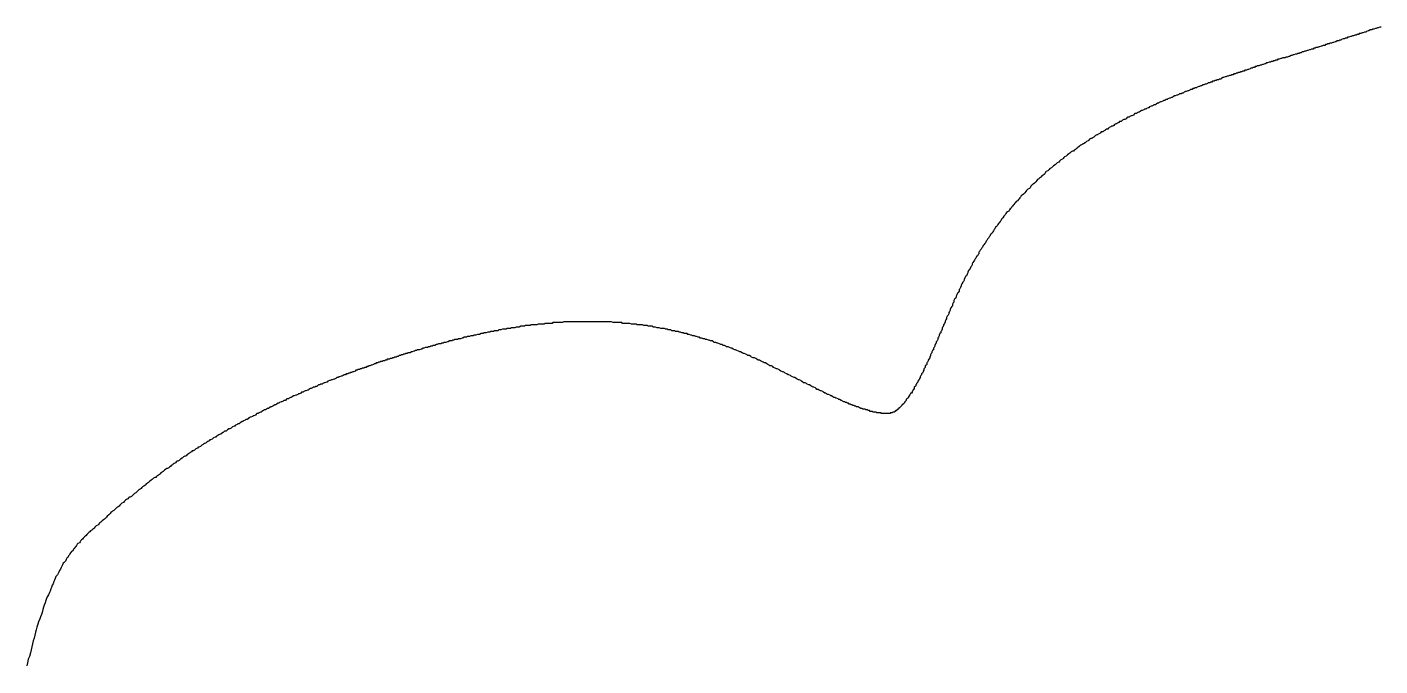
# Model space of a CAD drawing. Header units: millimetres. Extents: x 111 to 2999, y 81 to 1941.
# Drawn here: x 1029.74 to 1048.19, y 471.83 to 480.54 of the extents above; entities that cross this region are included whole.
import ezdxf

# ---------------------------------------------------------------- set-up
doc = ezdxf.new("R2010")
doc.units = ezdxf.units.MM

msp = doc.modelspace()

# ---------------------------------------------------------------- linework, layer by layer
msp.add_polyline3d([(1048.21, 480.543, 0), (1048.19, 480.543, 0), (1048.17, 480.533, 0), (1048.16, 480.533, 0), (1048.14, 480.523, 0), (1048.13, 480.523, 0), (1048.11, 480.513, 0), (1048.09, 480.513, 0), (1048.08, 480.503, 0), (1048.06, 480.503, 0), (1048.04, 480.493, 0), (1048.03, 480.493, 0), (1048.01, 480.483, 0), (1048, 480.473, 0), (1047.98, 480.473, 0), (1047.96, 480.463, 0), (1047.95, 480.463, 0), (1047.93, 480.453, 0), (1047.91, 480.453, 0), (1047.9, 480.443, 0), (1047.88, 480.443, 0), (1047.87, 480.433, 0), (1047.85, 480.433, 0), (1047.83, 480.423, 0), (1047.82, 480.423, 0), (1047.8, 480.413, 0), (1047.79, 480.413, 0), (1047.77, 480.403, 0), (1047.75, 480.403, 0), (1047.74, 480.393, 0), (1047.72, 480.393, 0), (1047.71, 480.383, 0), (1047.69, 480.383, 0), (1047.67, 480.373, 0), (1047.66, 480.363, 0), (1047.64, 480.363, 0), (1047.63, 480.353, 0), (1047.61, 480.353, 0), (1047.59, 480.343, 0), (1047.58, 480.343, 0), (1047.56, 480.333, 0), (1047.55, 480.333, 0), (1047.53, 480.323, 0), (1047.51, 480.323, 0), (1047.5, 480.313, 0), (1047.48, 480.313, 0), (1047.47, 480.303, 0), (1047.45, 480.303, 0), (1047.44, 480.293, 0), (1047.42, 480.293, 0), (1047.4, 480.283, 0), (1047.39, 480.283, 0), (1047.37, 480.273, 0), (1047.36, 480.273, 0), (1047.34, 480.263, 0), (1047.32, 480.263, 0), (1047.31, 480.253, 0), (1047.29, 480.253, 0), (1047.28, 480.243, 0), (1047.26, 480.243, 0), (1047.24, 480.233, 0), (1047.23, 480.233, 0), (1047.21, 480.223, 0), (1047.2, 480.223, 0), (1047.18, 480.213, 0), (1047.17, 480.213, 0), (1047.15, 480.203, 0), (1047.13, 480.203, 0), (1047.12, 480.193, 0), (1047.1, 480.193, 0), (1047.09, 480.183, 0), (1047.07, 480.183, 0), (1047.06, 480.173, 0), (1047.04, 480.173, 0), (1047.02, 480.163, 0), (1047.01, 480.163, 0), (1046.99, 480.153, 0), (1046.98, 480.153, 0), (1046.96, 480.143, 0), (1046.95, 480.143, 0), (1046.93, 480.133, 0), (1046.91, 480.133, 0), (1046.9, 480.123, 0), (1046.88, 480.123, 0), (1046.87, 480.123, 0), (1046.85, 480.113, 0), (1046.84, 480.113, 0), (1046.82, 480.103, 0), (1046.8, 480.103, 0), (1046.79, 480.093, 0), (1046.77, 480.093, 0), (1046.76, 480.083, 0), (1046.74, 480.083, 0), (1046.73, 480.073, 0), (1046.71, 480.073, 0), (1046.7, 480.063, 0), (1046.68, 480.063, 0), (1046.66, 480.053, 0), (1046.65, 480.053, 0), (1046.63, 480.043, 0), (1046.62, 480.043, 0), (1046.6, 480.033, 0), (1046.59, 480.033, 0), (1046.57, 480.023, 0), (1046.56, 480.023, 0), (1046.54, 480.013, 0), (1046.52, 480.013, 0), (1046.51, 480.003, 0), (1046.49, 480.003, 0), (1046.48, 479.993, 0), (1046.46, 479.993, 0), (1046.45, 479.983, 0), (1046.43, 479.983, 0), (1046.42, 479.973, 0), (1046.4, 479.963, 0), (1046.39, 479.963, 0), (1046.37, 479.953, 0), (1046.35, 479.953, 0), (1046.34, 479.943, 0), (1046.32, 479.943, 0), (1046.31, 479.933, 0), (1046.29, 479.933, 0), (1046.28, 479.923, 0), (1046.26, 479.923, 0), (1046.25, 479.913, 0), (1046.23, 479.913, 0), (1046.22, 479.903, 0), (1046.2, 479.903, 0), (1046.19, 479.893, 0), (1046.17, 479.893, 0), (1046.16, 479.883, 0), (1046.14, 479.883, 0), (1046.12, 479.873, 0), (1046.11, 479.873, 0), (1046.09, 479.863, 0), (1046.08, 479.863, 0), (1046.06, 479.853, 0), (1046.05, 479.853, 0), (1046.03, 479.843, 0), (1046.02, 479.833, 0), (1046, 479.833, 0), (1045.99, 479.823, 0), (1045.97, 479.823, 0), (1045.96, 479.813, 0), (1045.94, 479.813, 0), (1045.93, 479.803, 0), (1045.91, 479.803, 0), (1045.9, 479.793, 0), (1045.88, 479.793, 0), (1045.87, 479.783, 0), (1045.85, 479.783, 0), (1045.84, 479.773, 0), (1045.82, 479.763, 0), (1045.81, 479.763, 0), (1045.79, 479.753, 0), (1045.78, 479.753, 0), (1045.76, 479.743, 0), (1045.75, 479.743, 0), (1045.73, 479.733, 0), (1045.72, 479.733, 0), (1045.7, 479.723, 0), (1045.69, 479.713, 0), (1045.67, 479.713, 0), (1045.66, 479.703, 0), (1045.64, 479.703, 0), (1045.63, 479.693, 0), (1045.61, 479.693, 0), (1045.6, 479.683, 0), (1045.58, 479.673, 0), (1045.57, 479.673, 0), (1045.55, 479.663, 0), (1045.54, 479.663, 0), (1045.52, 479.653, 0), (1045.51, 479.643, 0), (1045.49, 479.643, 0), (1045.48, 479.633, 0), (1045.46, 479.633, 0), (1045.45, 479.623, 0), (1045.43, 479.613, 0), (1045.42, 479.613, 0), (1045.4, 479.603, 0), (1045.39, 479.603, 0), (1045.37, 479.593, 0), (1045.36, 479.583, 0), (1045.35, 479.583, 0), (1045.33, 479.573, 0), (1045.32, 479.573, 0), (1045.3, 479.563, 0), (1045.29, 479.553, 0), (1045.27, 479.553, 0), (1045.26, 479.543, 0), (1045.24, 479.543, 0), (1045.23, 479.533, 0), (1045.21, 479.523, 0), (1045.2, 479.523, 0), (1045.18, 479.513, 0), (1045.17, 479.503, 0), (1045.16, 479.503, 0), (1045.14, 479.493, 0), (1045.13, 479.483, 0), (1045.11, 479.483, 0), (1045.1, 479.473, 0), (1045.08, 479.463, 0), (1045.07, 479.463, 0), (1045.05, 479.453, 0), (1045.04, 479.443, 0), (1045.03, 479.443, 0), (1045.01, 479.433, 0), (1045, 479.423, 0), (1044.98, 479.423, 0), (1044.97, 479.413, 0), (1044.95, 479.403, 0), (1044.94, 479.403, 0), (1044.92, 479.393, 0), (1044.91, 479.383, 0), (1044.9, 479.383, 0), (1044.88, 479.373, 0), (1044.87, 479.363, 0), (1044.85, 479.363, 0), (1044.84, 479.353, 0), (1044.83, 479.343, 0), (1044.81, 479.333, 0), (1044.8, 479.333, 0), (1044.78, 479.323, 0), (1044.77, 479.313, 0), (1044.75, 479.313, 0), (1044.74, 479.303, 0), (1044.73, 479.293, 0), (1044.71, 479.283, 0), (1044.7, 479.283, 0), (1044.68, 479.273, 0), (1044.67, 479.263, 0), (1044.66, 479.253, 0), (1044.64, 479.253, 0), (1044.63, 479.243, 0), (1044.61, 479.233, 0), (1044.6, 479.223, 0), (1044.59, 479.223, 0), (1044.57, 479.213, 0), (1044.56, 479.203, 0), (1044.55, 479.193, 0), (1044.53, 479.193, 0), (1044.52, 479.183, 0), (1044.5, 479.173, 0), (1044.49, 479.163, 0), (1044.48, 479.153, 0), (1044.46, 479.153, 0), (1044.45, 479.143, 0), (1044.44, 479.133, 0), (1044.42, 479.123, 0), (1044.41, 479.113, 0), (1044.39, 479.113, 0), (1044.38, 479.103, 0), (1044.37, 479.093, 0), (1044.35, 479.083, 0), (1044.34, 479.073, 0), (1044.33, 479.073, 0), (1044.31, 479.063, 0), (1044.3, 479.053, 0), (1044.29, 479.043, 0), (1044.27, 479.033, 0), (1044.26, 479.023, 0), (1044.25, 479.023, 0), (1044.23, 479.013, 0), (1044.22, 479.003, 0), (1044.21, 478.993, 0), (1044.19, 478.983, 0), (1044.18, 478.973, 0), (1044.17, 478.963, 0), (1044.15, 478.953, 0), (1044.14, 478.953, 0), (1044.13, 478.943, 0), (1044.11, 478.933, 0), (1044.1, 478.923, 0), (1044.09, 478.913, 0), (1044.07, 478.903, 0), (1044.06, 478.893, 0), (1044.05, 478.883, 0), (1044.04, 478.873, 0), (1044.02, 478.863, 0), (1044.01, 478.853, 0), (1044, 478.853, 0), (1043.98, 478.843, 0), (1043.97, 478.833, 0), (1043.96, 478.823, 0), (1043.95, 478.813, 0), (1043.93, 478.803, 0), (1043.92, 478.793, 0), (1043.91, 478.783, 0), (1043.89, 478.773, 0), (1043.88, 478.763, 0), (1043.87, 478.753, 0), (1043.86, 478.743, 0), (1043.84, 478.733, 0), (1043.83, 478.723, 0), (1043.82, 478.713, 0), (1043.81, 478.703, 0), (1043.79, 478.693, 0), (1043.78, 478.683, 0), (1043.77, 478.673, 0), (1043.76, 478.663, 0), (1043.74, 478.653, 0), (1043.73, 478.643, 0), (1043.72, 478.633, 0), (1043.71, 478.623, 0), (1043.69, 478.613, 0), (1043.68, 478.603, 0), (1043.67, 478.593, 0), (1043.66, 478.583, 0), (1043.64, 478.573, 0), (1043.63, 478.563, 0), (1043.62, 478.543, 0), (1043.61, 478.533, 0), (1043.6, 478.523, 0), (1043.58, 478.513, 0), (1043.57, 478.503, 0), (1043.56, 478.493, 0), (1043.55, 478.483, 0), (1043.54, 478.473, 0), (1043.52, 478.463, 0), (1043.51, 478.453, 0), (1043.5, 478.433, 0), (1043.49, 478.423, 0), (1043.48, 478.413, 0), (1043.46, 478.403, 0), (1043.45, 478.393, 0), (1043.44, 478.383, 0), (1043.43, 478.373, 0), (1043.42, 478.353, 0), (1043.41, 478.343, 0), (1043.39, 478.333, 0), (1043.38, 478.323, 0), (1043.37, 478.313, 0), (1043.36, 478.303, 0), (1043.35, 478.283, 0), (1043.34, 478.273, 0), (1043.33, 478.263, 0), (1043.31, 478.253, 0), (1043.3, 478.243, 0), (1043.29, 478.223, 0), (1043.28, 478.213, 0), (1043.27, 478.203, 0), (1043.26, 478.193, 0), (1043.25, 478.173, 0), (1043.23, 478.163, 0), (1043.22, 478.153, 0), (1043.21, 478.143, 0), (1043.2, 478.123, 0), (1043.19, 478.113, 0), (1043.18, 478.103, 0), (1043.17, 478.093, 0), (1043.16, 478.073, 0), (1043.15, 478.063, 0), (1043.14, 478.053, 0), (1043.13, 478.033, 0), (1043.11, 478.023, 0), (1043.1, 478.013, 0), (1043.09, 478.003, 0), (1043.08, 477.983, 0), (1043.07, 477.973, 0), (1043.06, 477.963, 0), (1043.05, 477.943, 0), (1043.04, 477.933, 0), (1043.03, 477.923, 0), (1043.02, 477.903, 0), (1043.01, 477.893, 0), (1043, 477.873, 0), (1042.99, 477.863, 0), (1042.98, 477.853, 0), (1042.97, 477.833, 0), (1042.96, 477.823, 0), (1042.95, 477.813, 0), (1042.94, 477.793, 0), (1042.93, 477.783, 0), (1042.92, 477.763, 0), (1042.91, 477.753, 0), (1042.9, 477.733, 0), (1042.89, 477.723, 0), (1042.88, 477.713, 0), (1042.87, 477.693, 0), (1042.86, 477.683, 0), (1042.85, 477.663, 0), (1042.84, 477.653, 0), (1042.83, 477.633, 0), (1042.82, 477.623, 0), (1042.81, 477.603, 0), (1042.8, 477.593, 0), (1042.79, 477.573, 0), (1042.78, 477.563, 0), (1042.77, 477.543, 0), (1042.76, 477.533, 0), (1042.75, 477.513, 0), (1042.74, 477.503, 0), (1042.73, 477.483, 0), (1042.72, 477.473, 0), (1042.72, 477.453, 0), (1042.71, 477.443, 0), (1042.7, 477.423, 0), (1042.69, 477.413, 0), (1042.68, 477.393, 0), (1042.67, 477.383, 0), (1042.66, 477.363, 0), (1042.65, 477.353, 0), (1042.64, 477.333, 0), (1042.63, 477.313, 0), (1042.63, 477.303, 0), (1042.62, 477.283, 0), (1042.61, 477.273, 0), (1042.6, 477.253, 0), (1042.59, 477.233, 0), (1042.58, 477.223, 0), (1042.57, 477.203, 0), (1042.57, 477.193, 0), (1042.56, 477.173, 0), (1042.55, 477.153, 0), (1042.54, 477.143, 0), (1042.53, 477.123, 0), (1042.52, 477.103, 0), (1042.52, 477.093, 0), (1042.51, 477.073, 0), (1042.5, 477.063, 0), (1042.49, 477.043, 0), (1042.48, 477.023, 0), (1042.48, 477.013, 0), (1042.47, 476.993, 0), (1042.46, 476.973, 0), (1042.45, 476.963, 0), (1042.45, 476.943, 0), (1042.44, 476.923, 0), (1042.43, 476.913, 0), (1042.42, 476.893, 0), (1042.41, 476.873, 0), (1042.41, 476.863, 0), (1042.4, 476.843, 0), (1042.39, 476.833, 0), (1042.38, 476.813, 0), (1042.38, 476.793, 0), (1042.37, 476.783, 0), (1042.36, 476.763, 0), (1042.36, 476.743, 0), (1042.35, 476.733, 0), (1042.34, 476.713, 0), (1042.33, 476.693, 0), (1042.33, 476.683, 0), (1042.32, 476.663, 0), (1042.31, 476.653, 0), (1042.31, 476.633, 0), (1042.3, 476.613, 0), (1042.29, 476.603, 0), (1042.28, 476.583, 0), (1042.28, 476.563, 0), (1042.27, 476.553, 0), (1042.26, 476.533, 0), (1042.26, 476.523, 0), (1042.25, 476.503, 0), (1042.24, 476.483, 0), (1042.24, 476.473, 0), (1042.23, 476.453, 0), (1042.22, 476.443, 0), (1042.22, 476.423, 0), (1042.21, 476.403, 0), (1042.2, 476.393, 0), (1042.2, 476.373, 0), (1042.19, 476.363, 0), (1042.18, 476.343, 0), (1042.18, 476.333, 0), (1042.17, 476.313, 0), (1042.16, 476.303, 0), (1042.16, 476.283, 0), (1042.15, 476.263, 0), (1042.14, 476.253, 0), (1042.14, 476.233, 0), (1042.13, 476.223, 0), (1042.12, 476.203, 0), (1042.12, 476.193, 0), (1042.11, 476.173, 0), (1042.1, 476.163, 0), (1042.1, 476.143, 0), (1042.09, 476.133, 0), (1042.08, 476.113, 0), (1042.08, 476.103, 0), (1042.07, 476.093, 0), (1042.06, 476.073, 0), (1042.06, 476.063, 0), (1042.05, 476.043, 0), (1042.05, 476.033, 0), (1042.04, 476.013, 0), (1042.03, 476.003, 0), (1042.03, 475.993, 0), (1042.02, 475.973, 0), (1042.01, 475.963, 0), (1042.01, 475.943, 0), (1042, 475.933, 0), (1041.99, 475.923, 0), (1041.99, 475.903, 0), (1041.98, 475.893, 0), (1041.97, 475.883, 0), (1041.97, 475.863, 0), (1041.96, 475.853, 0), (1041.96, 475.843, 0), (1041.95, 475.823, 0), (1041.94, 475.813, 0), (1041.94, 475.803, 0), (1041.93, 475.793, 0), (1041.92, 475.773, 0), (1041.92, 475.763, 0), (1041.91, 475.753, 0), (1041.91, 475.743, 0), (1041.9, 475.733, 0), (1041.89, 475.713, 0), (1041.89, 475.703, 0), (1041.88, 475.693, 0), (1041.87, 475.683, 0), (1041.87, 475.673, 0), (1041.86, 475.663, 0), (1041.86, 475.653, 0), (1041.85, 475.643, 0), (1041.84, 475.633, 0), (1041.84, 475.613, 0), (1041.83, 475.603, 0), (1041.82, 475.593, 0), (1041.82, 475.583, 0), (1041.81, 475.573, 0), (1041.81, 475.563, 0), (1041.8, 475.553, 0), (1041.79, 475.553, 0), (1041.79, 475.543, 0), (1041.78, 475.533, 0), (1041.78, 475.523, 0), (1041.77, 475.513, 0), (1041.76, 475.503, 0), (1041.76, 475.493, 0), (1041.75, 475.483, 0), (1041.75, 475.483, 0), (1041.74, 475.473, 0), (1041.73, 475.463, 0), (1041.73, 475.453, 0), (1041.72, 475.443, 0), (1041.72, 475.443, 0), (1041.71, 475.433, 0), (1041.71, 475.423, 0), (1041.7, 475.423, 0), (1041.7, 475.413, 0), (1041.69, 475.403, 0), (1041.68, 475.403, 0), (1041.68, 475.393, 0), (1041.67, 475.393, 0), (1041.67, 475.383, 0), (1041.66, 475.373, 0), (1041.66, 475.373, 0), (1041.65, 475.363, 0), (1041.65, 475.363, 0), (1041.64, 475.353, 0), (1041.64, 475.353, 0), (1041.63, 475.353, 0), (1041.63, 475.343, 0), (1041.63, 475.343, 0), (1041.62, 475.333, 0), (1041.62, 475.333, 0), (1041.61, 475.333, 0), (1041.61, 475.323, 0), (1041.6, 475.323, 0), (1041.6, 475.323, 0), (1041.6, 475.313, 0), (1041.59, 475.313, 0), (1041.59, 475.313, 0), (1041.59, 475.313, 0), (1041.58, 475.303, 0), (1041.58, 475.303, 0), (1041.58, 475.303, 0), (1041.57, 475.303, 0), (1041.57, 475.303, 0), (1041.57, 475.293, 0), (1041.56, 475.293, 0), (1041.56, 475.293, 0), (1041.56, 475.293, 0), (1041.56, 475.293, 0), (1041.55, 475.293, 0), (1041.55, 475.293, 0), (1041.55, 475.293, 0), (1041.55, 475.293, 0), (1041.54, 475.283, 0), (1041.54, 475.283, 0), (1041.54, 475.283, 0), (1041.54, 475.283, 0), (1041.53, 475.283, 0), (1041.53, 475.283, 0), (1041.53, 475.283, 0), (1041.52, 475.283, 0), (1041.52, 475.283, 0), (1041.52, 475.283, 0), (1041.51, 475.283, 0), (1041.51, 475.283, 0), (1041.51, 475.273, 0), (1041.5, 475.273, 0), (1041.5, 475.273, 0), (1041.49, 475.273, 0), (1041.49, 475.273, 0), (1041.48, 475.273, 0), (1041.48, 475.273, 0), (1041.47, 475.273, 0), (1041.47, 475.273, 0), (1041.46, 475.273, 0), (1041.46, 475.273, 0), (1041.45, 475.273, 0), (1041.45, 475.273, 0), (1041.44, 475.273, 0), (1041.43, 475.273, 0), (1041.43, 475.273, 0), (1041.42, 475.273, 0), (1041.42, 475.273, 0), (1041.41, 475.273, 0), (1041.4, 475.273, 0), (1041.39, 475.273, 0), (1041.39, 475.283, 0), (1041.38, 475.283, 0), (1041.37, 475.283, 0), (1041.36, 475.283, 0), (1041.36, 475.283, 0), (1041.35, 475.283, 0), (1041.34, 475.283, 0), (1041.33, 475.283, 0), (1041.32, 475.293, 0), (1041.31, 475.293, 0), (1041.3, 475.293, 0), (1041.3, 475.293, 0), (1041.29, 475.293, 0), (1041.28, 475.293, 0), (1041.27, 475.303, 0), (1041.26, 475.303, 0), (1041.25, 475.303, 0), (1041.24, 475.303, 0), (1041.23, 475.313, 0), (1041.22, 475.313, 0), (1041.21, 475.313, 0), (1041.2, 475.323, 0), (1041.19, 475.323, 0), (1041.18, 475.323, 0), (1041.17, 475.333, 0), (1041.15, 475.333, 0), (1041.14, 475.333, 0), (1041.13, 475.343, 0), (1041.12, 475.343, 0), (1041.11, 475.343, 0), (1041.1, 475.353, 0), (1041.09, 475.353, 0), (1041.08, 475.363, 0), (1041.06, 475.363, 0), (1041.05, 475.363, 0), (1041.04, 475.373, 0), (1041.03, 475.373, 0), (1041.02, 475.383, 0), (1041, 475.383, 0), (1040.99, 475.393, 0), (1040.98, 475.393, 0), (1040.97, 475.403, 0), (1040.95, 475.403, 0), (1040.94, 475.413, 0), (1040.93, 475.413, 0), (1040.92, 475.423, 0), (1040.9, 475.423, 0), (1040.89, 475.433, 0), (1040.88, 475.433, 0), (1040.86, 475.443, 0), (1040.85, 475.453, 0), (1040.84, 475.453, 0), (1040.82, 475.463, 0), (1040.81, 475.463, 0), (1040.8, 475.473, 0), (1040.78, 475.483, 0), (1040.77, 475.483, 0), (1040.76, 475.493, 0), (1040.74, 475.493, 0), (1040.73, 475.503, 0), (1040.71, 475.513, 0), (1040.7, 475.513, 0), (1040.69, 475.523, 0), (1040.67, 475.533, 0), (1040.66, 475.533, 0), (1040.64, 475.543, 0), (1040.63, 475.553, 0), (1040.62, 475.553, 0), (1040.6, 475.563, 0), (1040.59, 475.573, 0), (1040.57, 475.583, 0), (1040.56, 475.583, 0), (1040.54, 475.593, 0), (1040.53, 475.603, 0), (1040.51, 475.603, 0), (1040.5, 475.613, 0), (1040.49, 475.623, 0), (1040.47, 475.633, 0), (1040.46, 475.633, 0), (1040.44, 475.643, 0), (1040.43, 475.653, 0), (1040.41, 475.663, 0), (1040.4, 475.663, 0), (1040.38, 475.673, 0), (1040.37, 475.683, 0), (1040.35, 475.693, 0), (1040.33, 475.693, 0), (1040.32, 475.703, 0), (1040.3, 475.713, 0), (1040.29, 475.723, 0), (1040.27, 475.733, 0), (1040.26, 475.733, 0), (1040.24, 475.743, 0), (1040.23, 475.753, 0), (1040.21, 475.763, 0), (1040.2, 475.763, 0), (1040.18, 475.773, 0), (1040.16, 475.783, 0), (1040.15, 475.793, 0), (1040.13, 475.803, 0), (1040.12, 475.803, 0), (1040.1, 475.813, 0), (1040.08, 475.823, 0), (1040.07, 475.833, 0), (1040.05, 475.843, 0), (1040.04, 475.843, 0), (1040.02, 475.853, 0), (1040, 475.863, 0), (1039.99, 475.873, 0), (1039.97, 475.883, 0), (1039.96, 475.883, 0), (1039.94, 475.893, 0), (1039.92, 475.903, 0), (1039.91, 475.913, 0), (1039.89, 475.923, 0), (1039.87, 475.923, 0), (1039.86, 475.933, 0), (1039.84, 475.943, 0), (1039.83, 475.953, 0), (1039.81, 475.963, 0), (1039.79, 475.963, 0), (1039.78, 475.973, 0), (1039.76, 475.983, 0), (1039.74, 475.993, 0), (1039.73, 476.003, 0), (1039.71, 476.003, 0), (1039.69, 476.013, 0), (1039.68, 476.023, 0), (1039.66, 476.033, 0), (1039.64, 476.033, 0), (1039.62, 476.043, 0), (1039.61, 476.053, 0), (1039.59, 476.063, 0), (1039.57, 476.063, 0), (1039.56, 476.073, 0), (1039.54, 476.083, 0), (1039.52, 476.093, 0), (1039.51, 476.093, 0), (1039.49, 476.103, 0), (1039.47, 476.113, 0), (1039.46, 476.113, 0), (1039.44, 476.123, 0), (1039.42, 476.133, 0), (1039.4, 476.143, 0), (1039.39, 476.143, 0), (1039.37, 476.153, 0), (1039.35, 476.163, 0), (1039.34, 476.163, 0), (1039.32, 476.173, 0), (1039.3, 476.183, 0), (1039.28, 476.183, 0), (1039.27, 476.193, 0), (1039.25, 476.203, 0), (1039.23, 476.203, 0), (1039.22, 476.213, 0), (1039.2, 476.213, 0), (1039.18, 476.223, 0), (1039.16, 476.233, 0), (1039.15, 476.233, 0), (1039.13, 476.243, 0), (1039.11, 476.243, 0), (1039.1, 476.253, 0), (1039.08, 476.263, 0), (1039.06, 476.263, 0), (1039.04, 476.273, 0), (1039.03, 476.273, 0), (1039.01, 476.283, 0), (1038.99, 476.283, 0), (1038.98, 476.293, 0), (1038.96, 476.293, 0), (1038.94, 476.303, 0), (1038.92, 476.303, 0), (1038.91, 476.313, 0), (1038.89, 476.313, 0), (1038.87, 476.323, 0), (1038.86, 476.323, 0), (1038.84, 476.333, 0), (1038.82, 476.333, 0), (1038.8, 476.343, 0), (1038.79, 476.343, 0), (1038.77, 476.353, 0), (1038.75, 476.353, 0), (1038.74, 476.363, 0), (1038.72, 476.363, 0), (1038.7, 476.363, 0), (1038.69, 476.373, 0), (1038.67, 476.373, 0), (1038.65, 476.383, 0), (1038.63, 476.383, 0), (1038.62, 476.393, 0), (1038.6, 476.393, 0), (1038.58, 476.393, 0), (1038.57, 476.403, 0), (1038.55, 476.403, 0), (1038.53, 476.403, 0), (1038.52, 476.413, 0), (1038.5, 476.413, 0), (1038.48, 476.413, 0), (1038.47, 476.423, 0), (1038.45, 476.423, 0), (1038.43, 476.433, 0), (1038.41, 476.433, 0), (1038.4, 476.433, 0), (1038.38, 476.433, 0), (1038.36, 476.443, 0), (1038.35, 476.443, 0), (1038.33, 476.443, 0), (1038.31, 476.453, 0), (1038.3, 476.453, 0), (1038.28, 476.453, 0), (1038.26, 476.463, 0), (1038.25, 476.463, 0), (1038.23, 476.463, 0), (1038.21, 476.463, 0), (1038.2, 476.473, 0), (1038.18, 476.473, 0), (1038.16, 476.473, 0), (1038.15, 476.473, 0), (1038.13, 476.483, 0), (1038.11, 476.483, 0), (1038.1, 476.483, 0), (1038.08, 476.483, 0), (1038.06, 476.483, 0), (1038.05, 476.493, 0), (1038.03, 476.493, 0), (1038.01, 476.493, 0), (1038, 476.493, 0), (1037.98, 476.493, 0), (1037.96, 476.503, 0), (1037.95, 476.503, 0), (1037.93, 476.503, 0), (1037.91, 476.503, 0), (1037.9, 476.503, 0), (1037.88, 476.503, 0), (1037.86, 476.503, 0), (1037.85, 476.513, 0), (1037.83, 476.513, 0), (1037.81, 476.513, 0), (1037.8, 476.513, 0), (1037.78, 476.513, 0), (1037.76, 476.513, 0), (1037.75, 476.513, 0), (1037.73, 476.513, 0), (1037.71, 476.523, 0), (1037.7, 476.523, 0), (1037.68, 476.523, 0), (1037.66, 476.523, 0), (1037.65, 476.523, 0), (1037.63, 476.523, 0), (1037.61, 476.523, 0), (1037.6, 476.523, 0), (1037.58, 476.523, 0), (1037.56, 476.523, 0), (1037.55, 476.523, 0), (1037.53, 476.523, 0), (1037.52, 476.523, 0), (1037.5, 476.523, 0), (1037.48, 476.523, 0), (1037.47, 476.523, 0), (1037.45, 476.523, 0), (1037.43, 476.523, 0), (1037.42, 476.523, 0), (1037.4, 476.523, 0), (1037.38, 476.523, 0), (1037.37, 476.523, 0), (1037.35, 476.523, 0), (1037.34, 476.523, 0), (1037.32, 476.523, 0), (1037.3, 476.523, 0), (1037.29, 476.523, 0), (1037.27, 476.523, 0), (1037.25, 476.523, 0), (1037.24, 476.523, 0), (1037.22, 476.523, 0), (1037.2, 476.523, 0), (1037.19, 476.523, 0), (1037.17, 476.523, 0), (1037.16, 476.523, 0), (1037.14, 476.523, 0), (1037.12, 476.523, 0), (1037.11, 476.523, 0), (1037.09, 476.523, 0), (1037.08, 476.523, 0), (1037.06, 476.523, 0), (1037.04, 476.513, 0), (1037.03, 476.513, 0), (1037.01, 476.513, 0), (1037, 476.513, 0), (1036.98, 476.513, 0), (1036.96, 476.513, 0), (1036.95, 476.513, 0), (1036.93, 476.513, 0), (1036.91, 476.513, 0), (1036.9, 476.503, 0), (1036.88, 476.503, 0), (1036.87, 476.503, 0), (1036.85, 476.503, 0), (1036.83, 476.503, 0), (1036.82, 476.503, 0), (1036.8, 476.503, 0), (1036.79, 476.493, 0), (1036.77, 476.493, 0), (1036.76, 476.493, 0), (1036.74, 476.493, 0), (1036.72, 476.493, 0), (1036.71, 476.493, 0), (1036.69, 476.483, 0), (1036.68, 476.483, 0), (1036.66, 476.483, 0), (1036.64, 476.483, 0), (1036.63, 476.483, 0), (1036.61, 476.483, 0), (1036.6, 476.473, 0), (1036.58, 476.473, 0), (1036.56, 476.473, 0), (1036.55, 476.473, 0), (1036.53, 476.473, 0), (1036.52, 476.463, 0), (1036.5, 476.463, 0), (1036.49, 476.463, 0), (1036.47, 476.463, 0), (1036.45, 476.453, 0), (1036.44, 476.453, 0), (1036.42, 476.453, 0), (1036.41, 476.453, 0), (1036.39, 476.443, 0), (1036.38, 476.443, 0), (1036.36, 476.443, 0), (1036.34, 476.443, 0), (1036.33, 476.433, 0), (1036.31, 476.433, 0), (1036.3, 476.433, 0), (1036.28, 476.433, 0), (1036.27, 476.423, 0), (1036.25, 476.423, 0), (1036.24, 476.423, 0), (1036.22, 476.423, 0), (1036.2, 476.413, 0), (1036.19, 476.413, 0), (1036.17, 476.413, 0), (1036.16, 476.403, 0), (1036.14, 476.403, 0), (1036.13, 476.403, 0), (1036.11, 476.403, 0), (1036.1, 476.393, 0), (1036.08, 476.393, 0), (1036.06, 476.393, 0), (1036.05, 476.383, 0), (1036.03, 476.383, 0), (1036.02, 476.383, 0), (1036, 476.373, 0), (1035.99, 476.373, 0), (1035.97, 476.373, 0), (1035.96, 476.363, 0), (1035.94, 476.363, 0), (1035.93, 476.363, 0), (1035.91, 476.353, 0), (1035.9, 476.353, 0), (1035.88, 476.353, 0), (1035.86, 476.343, 0), (1035.85, 476.343, 0), (1035.83, 476.343, 0), (1035.82, 476.333, 0), (1035.8, 476.333, 0), (1035.79, 476.333, 0), (1035.77, 476.323, 0), (1035.76, 476.323, 0), (1035.74, 476.323, 0), (1035.73, 476.313, 0), (1035.71, 476.313, 0), (1035.7, 476.313, 0), (1035.68, 476.303, 0), (1035.67, 476.303, 0), (1035.65, 476.293, 0), (1035.64, 476.293, 0), (1035.62, 476.293, 0), (1035.61, 476.283, 0), (1035.59, 476.283, 0), (1035.57, 476.283, 0), (1035.56, 476.273, 0), (1035.54, 476.273, 0), (1035.53, 476.263, 0), (1035.51, 476.263, 0), (1035.5, 476.263, 0), (1035.48, 476.253, 0), (1035.47, 476.253, 0), (1035.45, 476.243, 0), (1035.44, 476.243, 0), (1035.42, 476.243, 0), (1035.41, 476.233, 0), (1035.39, 476.233, 0), (1035.38, 476.223, 0), (1035.36, 476.223, 0), (1035.35, 476.223, 0), (1035.33, 476.213, 0), (1035.32, 476.213, 0), (1035.3, 476.203, 0), (1035.29, 476.203, 0), (1035.27, 476.203, 0), (1035.26, 476.193, 0), (1035.24, 476.193, 0), (1035.23, 476.183, 0), (1035.21, 476.183, 0), (1035.2, 476.173, 0), (1035.18, 476.173, 0), (1035.17, 476.173, 0), (1035.15, 476.163, 0), (1035.14, 476.163, 0), (1035.12, 476.153, 0), (1035.11, 476.153, 0), (1035.09, 476.143, 0), (1035.08, 476.143, 0), (1035.06, 476.143, 0), (1035.05, 476.133, 0), (1035.03, 476.133, 0), (1035.02, 476.123, 0), (1035.01, 476.123, 0), (1034.99, 476.113, 0), (1034.98, 476.113, 0), (1034.96, 476.103, 0), (1034.95, 476.103, 0), (1034.93, 476.103, 0), (1034.92, 476.093, 0), (1034.9, 476.093, 0), (1034.89, 476.083, 0), (1034.87, 476.083, 0), (1034.86, 476.073, 0), (1034.84, 476.073, 0), (1034.83, 476.063, 0), (1034.81, 476.063, 0), (1034.8, 476.053, 0), (1034.78, 476.053, 0), (1034.77, 476.043, 0), (1034.75, 476.043, 0), (1034.74, 476.033, 0), (1034.72, 476.033, 0), (1034.71, 476.023, 0), (1034.69, 476.023, 0), (1034.68, 476.013, 0), (1034.66, 476.013, 0), (1034.65, 476.013, 0), (1034.64, 476.003, 0), (1034.62, 476.003, 0), (1034.61, 475.993, 0), (1034.59, 475.993, 0), (1034.58, 475.983, 0), (1034.56, 475.983, 0), (1034.55, 475.973, 0), (1034.53, 475.973, 0), (1034.52, 475.963, 0), (1034.5, 475.963, 0), (1034.49, 475.953, 0), (1034.47, 475.953, 0), (1034.46, 475.943, 0), (1034.44, 475.933, 0), (1034.43, 475.933, 0), (1034.41, 475.923, 0), (1034.4, 475.923, 0), (1034.39, 475.913, 0), (1034.37, 475.913, 0), (1034.36, 475.903, 0), (1034.34, 475.903, 0), (1034.33, 475.893, 0), (1034.31, 475.893, 0), (1034.3, 475.883, 0), (1034.28, 475.883, 0), (1034.27, 475.873, 0), (1034.25, 475.873, 0), (1034.24, 475.863, 0), (1034.22, 475.863, 0), (1034.21, 475.853, 0), (1034.19, 475.843, 0), (1034.18, 475.843, 0), (1034.16, 475.833, 0), (1034.15, 475.833, 0), (1034.14, 475.823, 0), (1034.12, 475.823, 0), (1034.11, 475.813, 0), (1034.09, 475.813, 0), (1034.08, 475.803, 0), (1034.06, 475.803, 0), (1034.05, 475.793, 0), (1034.03, 475.783, 0), (1034.02, 475.783, 0), (1034, 475.773, 0), (1033.99, 475.773, 0), (1033.98, 475.763, 0), (1033.96, 475.763, 0), (1033.95, 475.753, 0), (1033.93, 475.743, 0), (1033.92, 475.743, 0), (1033.9, 475.733, 0), (1033.89, 475.733, 0), (1033.87, 475.723, 0), (1033.86, 475.723, 0), (1033.84, 475.713, 0), (1033.83, 475.703, 0), (1033.82, 475.703, 0), (1033.8, 475.693, 0), (1033.79, 475.693, 0), (1033.77, 475.683, 0), (1033.76, 475.673, 0), (1033.74, 475.673, 0), (1033.73, 475.663, 0), (1033.71, 475.663, 0), (1033.7, 475.653, 0), (1033.69, 475.643, 0), (1033.67, 475.643, 0), (1033.66, 475.633, 0), (1033.64, 475.633, 0), (1033.63, 475.623, 0), (1033.61, 475.613, 0), (1033.6, 475.613, 0), (1033.58, 475.603, 0), (1033.57, 475.593, 0), (1033.56, 475.593, 0), (1033.54, 475.583, 0), (1033.53, 475.583, 0), (1033.51, 475.573, 0), (1033.5, 475.563, 0), (1033.48, 475.563, 0), (1033.47, 475.553, 0), (1033.45, 475.543, 0), (1033.44, 475.543, 0), (1033.43, 475.533, 0), (1033.41, 475.523, 0), (1033.4, 475.523, 0), (1033.38, 475.513, 0), (1033.37, 475.513, 0), (1033.35, 475.503, 0), (1033.34, 475.493, 0), (1033.33, 475.493, 0), (1033.31, 475.483, 0), (1033.3, 475.473, 0), (1033.28, 475.473, 0), (1033.27, 475.463, 0), (1033.26, 475.453, 0), (1033.24, 475.453, 0), (1033.23, 475.443, 0), (1033.21, 475.433, 0), (1033.2, 475.433, 0), (1033.18, 475.423, 0), (1033.17, 475.413, 0), (1033.16, 475.413, 0), (1033.14, 475.403, 0), (1033.13, 475.393, 0), (1033.11, 475.393, 0), (1033.1, 475.383, 0), (1033.09, 475.373, 0), (1033.07, 475.363, 0), (1033.06, 475.363, 0), (1033.04, 475.353, 0), (1033.03, 475.343, 0), (1033.01, 475.343, 0), (1033, 475.333, 0), (1032.99, 475.323, 0), (1032.97, 475.323, 0), (1032.96, 475.313, 0), (1032.94, 475.303, 0), (1032.93, 475.293, 0), (1032.92, 475.293, 0), (1032.9, 475.283, 0), (1032.89, 475.273, 0), (1032.87, 475.273, 0), (1032.86, 475.263, 0), (1032.85, 475.253, 0), (1032.83, 475.243, 0), (1032.82, 475.243, 0), (1032.81, 475.233, 0), (1032.79, 475.223, 0), (1032.78, 475.223, 0), (1032.76, 475.213, 0), (1032.75, 475.203, 0), (1032.74, 475.193, 0), (1032.72, 475.193, 0), (1032.71, 475.183, 0), (1032.69, 475.173, 0), (1032.68, 475.163, 0), (1032.67, 475.163, 0), (1032.65, 475.153, 0), (1032.64, 475.143, 0), (1032.63, 475.133, 0), (1032.61, 475.133, 0), (1032.6, 475.123, 0), (1032.58, 475.113, 0), (1032.57, 475.103, 0), (1032.56, 475.103, 0), (1032.54, 475.093, 0), (1032.53, 475.083, 0), (1032.52, 475.073, 0), (1032.5, 475.063, 0), (1032.49, 475.063, 0), (1032.47, 475.053, 0), (1032.46, 475.043, 0), (1032.45, 475.033, 0), (1032.43, 475.033, 0), (1032.42, 475.023, 0), (1032.41, 475.013, 0), (1032.39, 475.003, 0), (1032.38, 474.993, 0), (1032.37, 474.993, 0), (1032.35, 474.983, 0), (1032.34, 474.973, 0), (1032.32, 474.963, 0), (1032.31, 474.953, 0), (1032.3, 474.953, 0), (1032.28, 474.943, 0), (1032.27, 474.933, 0), (1032.26, 474.923, 0), (1032.24, 474.913, 0), (1032.23, 474.913, 0), (1032.22, 474.903, 0), (1032.2, 474.893, 0), (1032.19, 474.883, 0), (1032.18, 474.873, 0), (1032.16, 474.863, 0), (1032.15, 474.863, 0), (1032.14, 474.853, 0), (1032.12, 474.843, 0), (1032.11, 474.833, 0), (1032.1, 474.823, 0), (1032.08, 474.813, 0), (1032.07, 474.813, 0), (1032.06, 474.803, 0), (1032.04, 474.793, 0), (1032.03, 474.783, 0), (1032.02, 474.773, 0), (1032, 474.763, 0), (1031.99, 474.763, 0), (1031.98, 474.753, 0), (1031.96, 474.743, 0), (1031.95, 474.733, 0), (1031.94, 474.723, 0), (1031.92, 474.713, 0), (1031.91, 474.703, 0), (1031.9, 474.693, 0), (1031.89, 474.693, 0), (1031.87, 474.683, 0), (1031.86, 474.673, 0), (1031.85, 474.663, 0), (1031.83, 474.653, 0), (1031.82, 474.643, 0), (1031.81, 474.633, 0), (1031.79, 474.623, 0), (1031.78, 474.623, 0), (1031.77, 474.613, 0), (1031.76, 474.603, 0), (1031.74, 474.593, 0), (1031.73, 474.583, 0), (1031.72, 474.573, 0), (1031.7, 474.563, 0), (1031.69, 474.553, 0), (1031.68, 474.543, 0), (1031.67, 474.533, 0), (1031.65, 474.523, 0), (1031.64, 474.523, 0), (1031.63, 474.513, 0), (1031.61, 474.503, 0), (1031.6, 474.493, 0), (1031.59, 474.483, 0), (1031.58, 474.473, 0), (1031.56, 474.463, 0), (1031.55, 474.453, 0), (1031.54, 474.443, 0), (1031.53, 474.433, 0), (1031.51, 474.423, 0), (1031.5, 474.413, 0), (1031.49, 474.403, 0), (1031.48, 474.403, 0), (1031.46, 474.393, 0), (1031.45, 474.383, 0), (1031.44, 474.373, 0), (1031.43, 474.363, 0), (1031.41, 474.353, 0), (1031.4, 474.343, 0), (1031.39, 474.333, 0), (1031.38, 474.323, 0), (1031.36, 474.313, 0), (1031.35, 474.303, 0), (1031.34, 474.293, 0), (1031.33, 474.283, 0), (1031.31, 474.273, 0), (1031.3, 474.263, 0), (1031.29, 474.253, 0), (1031.28, 474.243, 0), (1031.26, 474.233, 0), (1031.25, 474.223, 0), (1031.24, 474.213, 0), (1031.23, 474.203, 0), (1031.22, 474.193, 0), (1031.2, 474.183, 0), (1031.19, 474.173, 0), (1031.18, 474.163, 0), (1031.17, 474.153, 0), (1031.16, 474.143, 0), (1031.14, 474.133, 0), (1031.13, 474.133, 0), (1031.12, 474.123, 0), (1031.11, 474.113, 0), (1031.09, 474.103, 0), (1031.08, 474.093, 0), (1031.07, 474.083, 0), (1031.06, 474.073, 0), (1031.05, 474.063, 0), (1031.03, 474.053, 0), (1031.02, 474.043, 0), (1031.01, 474.033, 0), (1031, 474.023, 0), (1030.99, 474.013, 0), (1030.98, 474.003, 0), (1030.96, 473.993, 0), (1030.95, 473.983, 0), (1030.94, 473.973, 0), (1030.93, 473.963, 0), (1030.92, 473.953, 0), (1030.9, 473.943, 0), (1030.89, 473.933, 0), (1030.88, 473.923, 0), (1030.87, 473.913, 0), (1030.86, 473.903, 0), (1030.85, 473.893, 0), (1030.83, 473.873, 0), (1030.82, 473.863, 0), (1030.81, 473.853, 0), (1030.8, 473.843, 0), (1030.79, 473.833, 0), (1030.78, 473.823, 0), (1030.76, 473.813, 0), (1030.75, 473.803, 0), (1030.74, 473.793, 0), (1030.73, 473.783, 0), (1030.72, 473.773, 0), (1030.71, 473.763, 0), (1030.7, 473.753, 0), (1030.68, 473.743, 0), (1030.67, 473.733, 0), (1030.66, 473.723, 0), (1030.65, 473.713, 0), (1030.64, 473.703, 0), (1030.63, 473.693, 0), (1030.62, 473.683, 0), (1030.6, 473.673, 0), (1030.59, 473.663, 0), (1030.58, 473.653, 0), (1030.57, 473.643, 0), (1030.56, 473.633, 0), (1030.55, 473.623, 0), (1030.54, 473.613, 0), (1030.52, 473.593, 0), (1030.51, 473.583, 0), (1030.5, 473.573, 0), (1030.49, 473.563, 0), (1030.48, 473.553, 0), (1030.47, 473.543, 0), (1030.46, 473.523, 0), (1030.45, 473.513, 0), (1030.43, 473.503, 0), (1030.42, 473.493, 0), (1030.41, 473.473, 0), (1030.4, 473.463, 0), (1030.39, 473.453, 0), (1030.38, 473.433, 0), (1030.37, 473.423, 0), (1030.36, 473.403, 0), (1030.34, 473.393, 0), (1030.33, 473.373, 0), (1030.32, 473.363, 0), (1030.31, 473.343, 0), (1030.3, 473.333, 0), (1030.29, 473.313, 0), (1030.28, 473.303, 0), (1030.27, 473.283, 0), (1030.26, 473.263, 0), (1030.24, 473.243, 0), (1030.23, 473.233, 0), (1030.22, 473.213, 0), (1030.21, 473.193, 0), (1030.2, 473.173, 0), (1030.19, 473.153, 0), (1030.18, 473.133, 0), (1030.17, 473.113, 0), (1030.16, 473.093, 0), (1030.15, 473.073, 0), (1030.13, 473.053, 0), (1030.12, 473.023, 0), (1030.11, 473.003, 0), (1030.1, 472.983, 0), (1030.09, 472.953, 0), (1030.08, 472.933, 0), (1030.07, 472.903, 0), (1030.06, 472.883, 0), (1030.05, 472.853, 0), (1030.04, 472.833, 0), (1030.03, 472.803, 0), (1030.01, 472.773, 0), (1030, 472.753, 0), (1029.99, 472.723, 0), (1029.98, 472.693, 0), (1029.97, 472.663, 0), (1029.96, 472.633, 0), (1029.95, 472.603, 0), (1029.94, 472.563, 0), (1029.93, 472.533, 0), (1029.92, 472.503, 0), (1029.91, 472.473, 0), (1029.89, 472.433, 0), (1029.88, 472.403, 0), (1029.87, 472.363, 0), (1029.86, 472.323, 0), (1029.85, 472.293, 0), (1029.84, 472.253, 0), (1029.83, 472.213, 0), (1029.82, 472.173, 0), (1029.81, 472.133, 0), (1029.8, 472.093, 0), (1029.79, 472.053, 0), (1029.78, 472.013, 0), (1029.77, 471.963, 0), (1029.75, 471.923, 0), (1029.74, 471.873, 0), (1029.73, 471.833, 0)])

doc.saveas('drawing.dxf')
